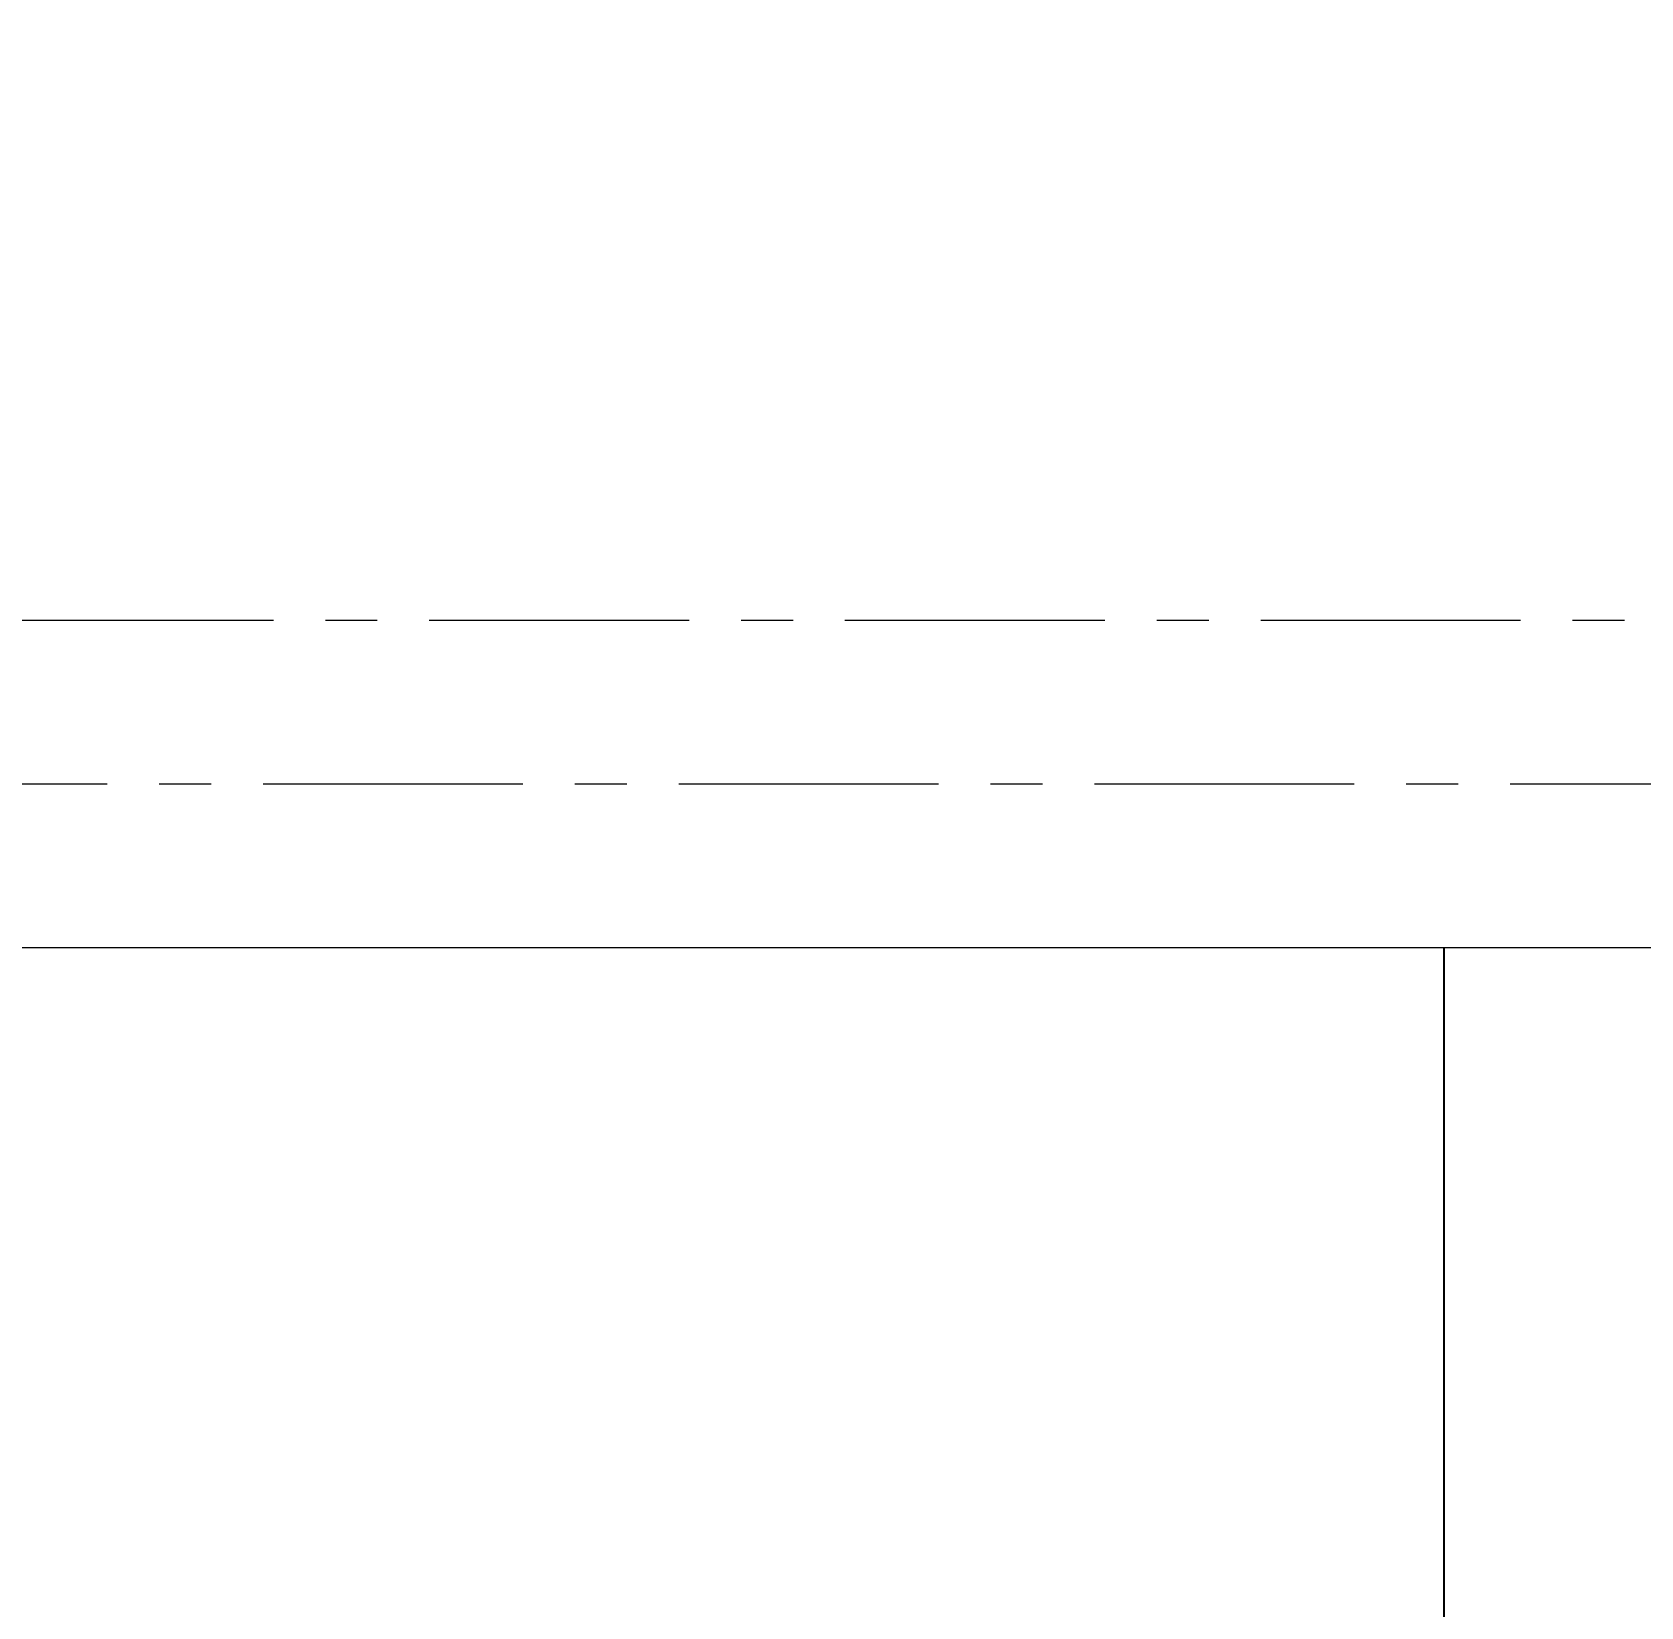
# Model space of a CAD drawing. Header units: millimetres. Extents: x 7371 to 278338, y -43753 to 35464.
# Drawn here: x 20281.1 to 20477.6, y 28748.1 to 28940.5 of the extents above; entities that cross this region are included whole.
import ezdxf
from ezdxf import colors
from ezdxf.entities.mleader import LeaderData, LeaderLine
from ezdxf.math import Vec2, Vec3

# ---------------------------------------------------------------- set-up
doc = ezdxf.new("R2010")
doc.units = ezdxf.units.MM
doc.header["$MEASUREMENT"] = 0
doc.linetypes.add('CENTER', pattern=[50.8, 31.75, -6.35, 6.35, -6.35])
doc.layers.add('DINDING', color=1, linetype='Continuous', lineweight=20)
doc.layers.add('PIPA AIR BERSIH', color=5, linetype='CENTER', lineweight=5)
doc.styles.get("Standard").update_dxf_attribs({"font": 'arial.ttf'})

# ---------------------------------------------------------------- blocks, each defined once
blk = doc.blocks.new('_Dot')
at = {"color": 0, "linetype": 'ByBlock', "lineweight": -2}
blk.add_line((-0.5, 0), (-1, 0), dxfattribs=at)
at = {"color": 0, "linetype": 'ByBlock', "const_width": 0.5}
blk.add_lwpolyline([(-0.25, 0, 1), (0.25, 0, 1)], format="xyb", close=True, dxfattribs=at)

msp = doc.modelspace()

# ---------------------------------------------------------------- linework, layer by layer
msp.add_line((20453.62, 27684.46), (20453.62, 28828.66))
at = {"layer": 'DINDING', "color": 8}
msp.add_lwpolyline([(19132.55, 28828.66), (20581.53, 28828.66), (20581.53, 28978.55), (19132.55, 28978.55)], close=True, dxfattribs=at)
at = {"layer": 'PIPA AIR BERSIH'}
for points in [[(19110.39, 28868.66), (20621.84, 28868.66)], [(19090.08, 28848.66), (20601.53, 28848.66)]]:
    msp.add_lwpolyline(points, dxfattribs=at)

# ---------------------------------------------------------------- leaders
ml = msp.add_multileader_mtext('Standard')
ml.set_content('\\A1;3/4"', color=256)
ml.set_leader_properties()
ml.set_arrow_properties(name='DOT')
ml.build(insert=Vec2(0, 0))
ml.multileader.update_dxf_attribs({"dogleg_length": 0.36, "arrow_head_size": 10})
ctx = ml.context
ctx.base_point, ctx.char_height, ctx.arrow_head_size, ctx.landing_gap_size, ctx.plane_origin = Vec3(20051.78, 29136.52), 100, 10, 0.09, Vec3(19711.62, 28859.71)
notes = []
notes.append((ctx, [(0, (1, 1, 0), (19836.25, 29136.52), (1, 0), 215.53, [(0, [(19711.62, 28859.71)], 0, [])])]))
ctx.mtext.insert, ctx.mtext.width, ctx.mtext.flow_direction = Vec3(20051.87, 29187.41), 39.5983, 5
for ctx, leaders in notes:
    for number, flags, end, landing, length, lines in leaders:
        leader = LeaderData()
        leader.index, (leader.has_last_leader_line, leader.has_dogleg_vector, leader.attachment_direction) = number, flags
        leader.last_leader_point, leader.dogleg_vector, leader.dogleg_length = Vec3(end), Vec3(landing), length
        for number, points, colour, breaks in lines:
            line = LeaderLine()
            line.index, line.vertices, line.color, line.breaks = number, Vec3.list(points), colors.encode_raw_color(colour), breaks
            leader.lines.append(line)
        ctx.leaders.append(leader)

doc.saveas('drawing.dxf')
